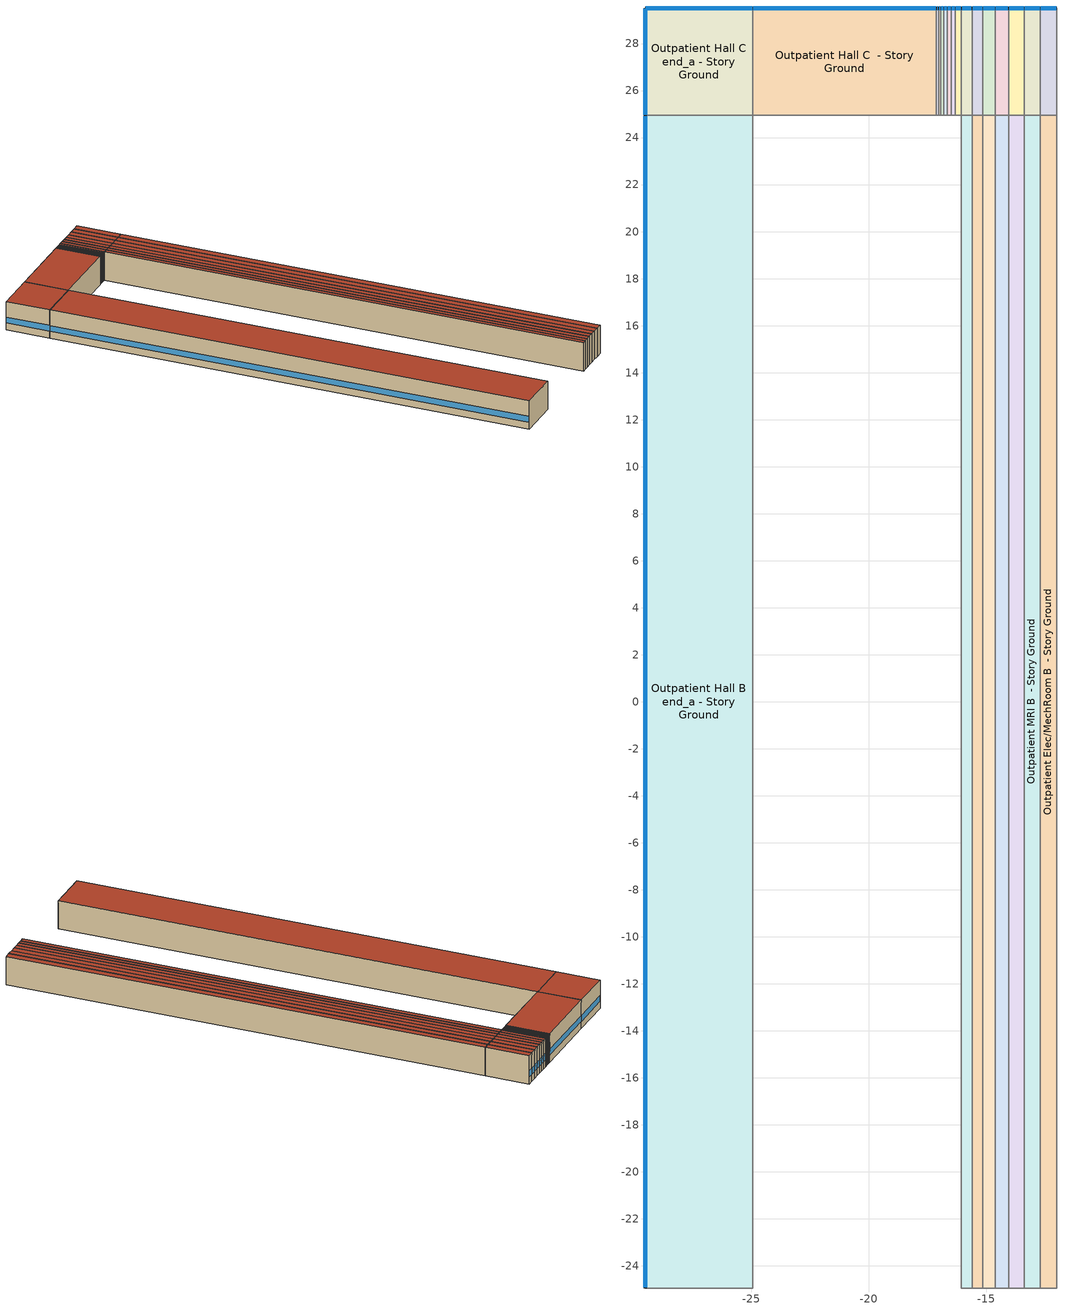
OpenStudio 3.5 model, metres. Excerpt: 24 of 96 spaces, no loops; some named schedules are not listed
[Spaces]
Outpatient Hall B end_a - Story Ground
 floor ground (ext-slab): -29.51,-24.94 -29.51,24.94 -24.94,24.94 -24.94,-24.94 z0
 wall outside (Typical Insulated Steel Framed Exterior Wall R-11.24): -29.51,24.94 -29.51,-24.94 z0:3.05
 wall to Outpatient Hall C end_a - Story Ground: -24.94,24.94 -29.51,24.94 z0:3.05
 wall to Outpatient Hall B  - Story Ground: -24.94,-24.94 -24.94,24.94 z0:3.05
 wall to Outpatient Hall A end_a - Story Ground: -29.51,-24.94 -24.94,-24.94 z0:3.05
 window (U 0.59 SHGC 0.36 Simple Glazing Window U-0.59 SHGC 0.36): -29.51,24.91 -29.51,-24.91 z0.76:1.37
 roof outside (Typical IEAD Roof R-17.24): -24.94,-24.94 -24.94,24.94 -29.51,24.94 -29.51,-24.94 z3.05
Outpatient Hall C end_a - Story Ground
 floor ground (ext-slab): -29.51,24.94 -29.51,29.51 -24.94,29.51 -24.94,24.94 z0
 wall outside (Typical Insulated Steel Framed Exterior Wall R-11.24): -24.94,29.51 -29.51,29.51 -29.51,24.94 z0:3.05
 wall to Outpatient Hall C  - Story Ground: -24.94,24.94 -24.94,29.51 z0:3.05
 window (U 0.59 SHGC 0.36 Simple Glazing Window U-0.59 SHGC 0.36): -29.51,29.49 -29.51,24.97 / -24.97,29.51 -29.49,29.51 z0.76:1.38
 roof outside (Typical IEAD Roof R-17.24): -24.94,24.94 -24.94,29.51 -29.51,29.51 -29.51,24.94 z3.05
Outpatient Hall C  - Story Ground
 floor ground (ext-slab): -24.94,24.94 -24.94,29.51 -17.12,29.51 -17.12,24.94 z0
 wall outside (Typical Insulated Steel Framed Exterior Wall R-11.24): -17.12,29.51 -24.94,29.51 z0:3.05
 wall to Outpatient BioHazard C  - Story Ground: -17.12,24.94 -17.12,29.51 z0:3.05
 wall to Outpatient Hall B  - Story Ground: -24.94,24.94 -17.12,24.94 z0:3.05
 window (U 0.59 SHGC 0.36 Simple Glazing Window U-0.59 SHGC 0.36): -17.15,29.51 -24.91,29.51 z0.76:1.38
 roof outside (Typical IEAD Roof R-17.24): -17.12,24.94 -17.12,29.51 -24.94,29.51 -24.94,24.94 z3.05
Outpatient BioHazard C  - Story Ground
 floor ground (ext-slab): -17.12,24.94 -17.12,29.51 -17.03,29.51 -17.03,24.94 z0
 wall outside (Typical Insulated Steel Framed Exterior Wall R-11.24): -17.03,29.51 -17.12,29.51 z0:3.05
 wall to Outpatient MedGas C  - Story Ground: -17.03,24.94 -17.03,29.51 z0:3.05
 wall to Outpatient BioHazard B  - Story Ground: -17.12,24.94 -17.03,24.94 z0:3.05
 window (U 0.59 SHGC 0.36 Simple Glazing Window U-0.59 SHGC 0.36): -17.06,29.51 -17.1,29.51 z0.76:2.16
 roof outside (Typical IEAD Roof R-17.24): -17.03,24.94 -17.03,29.51 -17.12,29.51 -17.12,24.94 z3.05
Outpatient MedGas C  - Story Ground
 floor ground (ext-slab): -17.03,24.94 -17.03,29.51 -16.94,29.51 -16.94,24.94 z0
 wall outside (Typical Insulated Steel Framed Exterior Wall R-11.24): -16.94,29.51 -17.03,29.51 z0:3.05
 wall to Outpatient DressingRoom C  - Story Ground: -16.94,24.94 -16.94,29.51 z0:3.05
 wall to Outpatient MedGas B  - Story Ground: -17.03,24.94 -16.94,24.94 z0:3.05
 window (U 0.59 SHGC 0.36 Simple Glazing Window U-0.59 SHGC 0.36): -16.97,29.51 -17.01,29.51 z0.76:2.16
 roof outside (Typical IEAD Roof R-17.24): -16.94,24.94 -16.94,29.51 -17.03,29.51 -17.03,24.94 z3.05
Outpatient DressingRoom C  - Story Ground
 floor ground (ext-slab): -16.94,24.94 -16.94,29.51 -16.81,29.51 -16.81,24.94 z0
 wall outside (Typical Insulated Steel Framed Exterior Wall R-11.24): -16.81,29.51 -16.94,29.51 z0:3.05
 wall to Outpatient ElevatorPumpRoom C  - Story Ground: -16.81,24.94 -16.81,29.51 z0:3.05
 wall to Outpatient DressingRoom B  - Story Ground: -16.94,24.94 -16.81,24.94 z0:3.05
 window (U 0.59 SHGC 0.36 Simple Glazing Window U-0.59 SHGC 0.36): -16.83,29.51 -16.92,29.51 z0.76:1.74
 roof outside (Typical IEAD Roof R-17.24): -16.81,24.94 -16.81,29.51 -16.94,29.51 -16.94,24.94 z3.05
Outpatient ElevatorPumpRoom C  - Story Ground
 floor ground (ext-slab): -16.81,24.94 -16.81,29.51 -16.66,29.51 -16.66,24.94 z0
 wall outside (Typical Insulated Steel Framed Exterior Wall R-11.24): -16.66,29.51 -16.81,29.51 z0:3.05
 wall to Outpatient Anesthesia C  - Story Ground: -16.66,24.94 -16.66,29.51 z0:3.05
 wall to Outpatient ElevatorPumpRoom B  - Story Ground: -16.81,24.94 -16.66,24.94 z0:3.05
 window (U 0.59 SHGC 0.36 Simple Glazing Window U-0.59 SHGC 0.36): -16.69,29.51 -16.78,29.51 z0.76:1.71
 roof outside (Typical IEAD Roof R-17.24): -16.66,24.94 -16.66,29.51 -16.81,29.51 -16.81,24.94 z3.05
Outpatient Anesthesia C  - Story Ground
 floor ground (ext-slab): -16.66,24.94 -16.66,29.51 -16.5,29.51 -16.5,24.94 z0
 wall outside (Typical Insulated Steel Framed Exterior Wall R-11.24): -16.5,29.51 -16.66,29.51 z0:3.05
 wall to Outpatient IT_Room C  - Story Ground: -16.5,24.94 -16.5,29.51 z0:3.05
 wall to Outpatient Anesthesia B  - Story Ground: -16.66,24.94 -16.5,24.94 z0:3.05
 window (U 0.59 SHGC 0.36 Simple Glazing Window U-0.59 SHGC 0.36): -16.52,29.51 -16.64,29.51 z0.76:1.64
 roof outside (Typical IEAD Roof R-17.24): -16.5,24.94 -16.5,29.51 -16.66,29.51 -16.66,24.94 z3.05
Outpatient IT_Room C  - Story Ground
 floor ground (ext-slab): -16.5,24.94 -16.5,29.51 -16.32,29.51 -16.32,24.94 z0
 wall outside (Typical Insulated Steel Framed Exterior Wall R-11.24): -16.32,29.51 -16.5,29.51 z0:3.05
 wall to Outpatient MRI_Control C  - Story Ground: -16.32,24.94 -16.32,29.51 z0:3.05
 wall to Outpatient IT_Room B  - Story Ground: -16.5,24.94 -16.32,24.94 z0:3.05
 window (U 0.59 SHGC 0.36 Simple Glazing Window U-0.59 SHGC 0.36): -16.35,29.51 -16.47,29.51 z0.76:1.62
 roof outside (Typical IEAD Roof R-17.24): -16.32,24.94 -16.32,29.51 -16.5,29.51 -16.5,24.94 z3.05
Outpatient MRI_Control C  - Story Ground
 floor ground (ext-slab): -16.32,24.94 -16.32,29.51 -16.06,29.51 -16.06,24.94 z0
 wall outside (Typical Insulated Steel Framed Exterior Wall R-11.24): -16.06,29.51 -16.32,29.51 z0:3.05
 wall to Outpatient ProcedureRoom C  - Story Ground: -16.06,24.94 -16.06,29.51 z0:3.05
 wall to Outpatient MRI_Control B  - Story Ground: -16.32,24.94 -16.06,24.94 z0:3.05
 window (U 0.59 SHGC 0.36 Simple Glazing Window U-0.59 SHGC 0.36): -16.08,29.51 -16.3,29.51 z0.76:1.52
 roof outside (Typical IEAD Roof R-17.24): -16.06,24.94 -16.06,29.51 -16.32,29.51 -16.32,24.94 z3.05
Outpatient ProcedureRoom B  - Story Ground
 floor ground (ext-slab): -16.06,-24.94 -16.06,24.94 -15.61,24.94 -15.61,-24.94 z0
 wall to Outpatient MRI_Control B  - Story Ground: -16.06,24.94 -16.06,-24.94 z0:3.05
 wall to Outpatient ProcedureRoom C  - Story Ground: -15.61,24.94 -16.06,24.94 z0:3.05
 wall to Outpatient CleanWork B  - Story Ground: -15.61,-24.94 -15.61,24.94 z0:3.05
 wall to Outpatient ProcedureRoom A  - Story Ground: -16.06,-24.94 -15.61,-24.94 z0:3.05
 roof outside (Typical IEAD Roof R-17.24): -15.61,-24.94 -15.61,24.94 -16.06,24.94 -16.06,-24.94 z3.05
Outpatient ProcedureRoom C  - Story Ground
 floor ground (ext-slab): -16.06,24.94 -16.06,29.51 -15.61,29.51 -15.61,24.94 z0
 wall outside (Typical Insulated Steel Framed Exterior Wall R-11.24): -15.61,29.51 -16.06,29.51 z0:3.05
 wall to Outpatient CleanWork C  - Story Ground: -15.61,24.94 -15.61,29.51 z0:3.05
 window (U 0.59 SHGC 0.36 Simple Glazing Window U-0.59 SHGC 0.36): -15.63,29.51 -16.03,29.51 z0.76:1.45
 roof outside (Typical IEAD Roof R-17.24): -15.61,24.94 -15.61,29.51 -16.06,29.51 -16.06,24.94 z3.05
Outpatient CleanWork B  - Story Ground
 floor ground (ext-slab): -15.61,-24.94 -15.61,24.94 -15.15,24.94 -15.15,-24.94 z0
 wall to Outpatient CleanWork C  - Story Ground: -15.15,24.94 -15.61,24.94 z0:3.05
 wall to Outpatient Conference B  - Story Ground: -15.15,-24.94 -15.15,24.94 z0:3.05
 wall to Outpatient CleanWork A  - Story Ground: -15.61,-24.94 -15.15,-24.94 z0:3.05
 roof outside (Typical IEAD Roof R-17.24): -15.15,-24.94 -15.15,24.94 -15.61,24.94 -15.61,-24.94 z3.05
Outpatient CleanWork C  - Story Ground
 floor ground (ext-slab): -15.61,24.94 -15.61,29.51 -15.15,29.51 -15.15,24.94 z0
 wall outside (Typical Insulated Steel Framed Exterior Wall R-11.24): -15.15,29.51 -15.61,29.51 z0:3.05
 wall to Outpatient Conference C  - Story Ground: -15.15,24.94 -15.15,29.51 z0:3.05
 window (U 0.59 SHGC 0.36 Simple Glazing Window U-0.59 SHGC 0.36): -15.18,29.51 -15.58,29.51 z0.76:1.45
 roof outside (Typical IEAD Roof R-17.24): -15.15,24.94 -15.15,29.51 -15.61,29.51 -15.61,24.94 z3.05
Outpatient Conference B  - Story Ground
 floor ground (ext-slab): -15.15,-24.94 -15.15,24.94 -14.62,24.94 -14.62,-24.94 z0
 wall to Outpatient Conference C  - Story Ground: -14.62,24.94 -15.15,24.94 z0:3.05
 wall to Outpatient Soil Work B  - Story Ground: -14.62,-24.94 -14.62,24.94 z0:3.05
 wall to Outpatient Conference A  - Story Ground: -15.15,-24.94 -14.62,-24.94 z0:3.05
 roof outside (Typical IEAD Roof R-17.24): -14.62,-24.94 -14.62,24.94 -15.15,24.94 -15.15,-24.94 z3.05
Outpatient Conference C  - Story Ground
 floor ground (ext-slab): -15.15,24.94 -15.15,29.51 -14.62,29.51 -14.62,24.94 z0
 wall outside (Typical Insulated Steel Framed Exterior Wall R-11.24): -14.62,29.51 -15.15,29.51 z0:3.05
 wall to Outpatient Soil Work C  - Story Ground: -14.62,24.94 -14.62,29.51 z0:3.05
 window (U 0.59 SHGC 0.36 Simple Glazing Window U-0.59 SHGC 0.36): -14.65,29.51 -15.13,29.51 z0.76:1.44
 roof outside (Typical IEAD Roof R-17.24): -14.62,24.94 -14.62,29.51 -15.15,29.51 -15.15,24.94 z3.05
Outpatient Soil Work B  - Story Ground
 floor ground (ext-slab): -14.62,-24.94 -14.62,24.94 -14.06,24.94 -14.06,-24.94 z0
 wall to Outpatient Soil Work C  - Story Ground: -14.06,24.94 -14.62,24.94 z0:3.05
 wall to Outpatient Cafe B  - Story Ground: -14.06,-24.94 -14.06,24.94 z0:3.05
 wall to Outpatient Soil Work A  - Story Ground: -14.62,-24.94 -14.06,-24.94 z0:3.05
 roof outside (Typical IEAD Roof R-17.24): -14.06,-24.94 -14.06,24.94 -14.62,24.94 -14.62,-24.94 z3.05
Outpatient Soil Work C  - Story Ground
 floor ground (ext-slab): -14.62,24.94 -14.62,29.51 -14.06,29.51 -14.06,24.94 z0
 wall outside (Typical Insulated Steel Framed Exterior Wall R-11.24): -14.06,29.51 -14.62,29.51 z0:3.05
 wall to Outpatient Cafe C  - Story Ground: -14.06,24.94 -14.06,29.51 z0:3.05
 window (U 0.59 SHGC 0.36 Simple Glazing Window U-0.59 SHGC 0.36): -14.08,29.51 -14.6,29.51 z0.76:1.43
 roof outside (Typical IEAD Roof R-17.24): -14.06,24.94 -14.06,29.51 -14.62,29.51 -14.62,24.94 z3.05
Outpatient Cafe B  - Story Ground
 floor ground (ext-slab): -14.06,-24.94 -14.06,24.94 -13.39,24.94 -13.39,-24.94 z0
 wall to Outpatient Cafe C  - Story Ground: -13.39,24.94 -14.06,24.94 z0:3.05
 wall to Outpatient MRI B  - Story Ground: -13.39,-24.94 -13.39,24.94 z0:3.05
 wall to Outpatient Cafe A  - Story Ground: -14.06,-24.94 -13.39,-24.94 z0:3.05
 roof outside (Typical IEAD Roof R-17.24): -13.39,-24.94 -13.39,24.94 -14.06,24.94 -14.06,-24.94 z3.05
Outpatient Cafe C  - Story Ground
 floor ground (ext-slab): -14.06,24.94 -14.06,29.51 -13.39,29.51 -13.39,24.94 z0
 wall outside (Typical Insulated Steel Framed Exterior Wall R-11.24): -13.39,29.51 -14.06,29.51 z0:3.05
 wall to Outpatient MRI C  - Story Ground: -13.39,24.94 -13.39,29.51 z0:3.05
 window (U 0.59 SHGC 0.36 Simple Glazing Window U-0.59 SHGC 0.36): -13.42,29.51 -14.03,29.51 z0.76:1.42
 roof outside (Typical IEAD Roof R-17.24): -13.39,24.94 -13.39,29.51 -14.06,29.51 -14.06,24.94 z3.05
Outpatient MRI B  - Story Ground
 floor ground (ext-slab): -13.39,-24.94 -13.39,24.94 -12.7,24.94 -12.7,-24.94 z0
 wall to Outpatient MRI C  - Story Ground: -12.7,24.94 -13.39,24.94 z0:3.05
 wall to Outpatient Elec/MechRoom B  - Story Ground: -12.7,-24.94 -12.7,24.94 z0:3.05
 wall to Outpatient MRI A  - Story Ground: -13.39,-24.94 -12.7,-24.94 z0:3.05
 roof outside (Typical IEAD Roof R-17.24): -12.7,-24.94 -12.7,24.94 -13.39,24.94 -13.39,-24.94 z3.05
Outpatient MRI C  - Story Ground
 floor ground (ext-slab): -13.39,24.94 -13.39,29.51 -12.7,29.51 -12.7,24.94 z0
 wall outside (Typical Insulated Steel Framed Exterior Wall R-11.24): -12.7,29.51 -13.39,29.51 z0:3.05
 wall to Outpatient Elec/MechRoom C  - Story Ground: -12.7,24.94 -12.7,29.51 z0:3.05
 window (U 0.59 SHGC 0.36 Simple Glazing Window U-0.59 SHGC 0.36): -12.73,29.51 -13.37,29.51 z0.76:1.42
 roof outside (Typical IEAD Roof R-17.24): -12.7,24.94 -12.7,29.51 -13.39,29.51 -13.39,24.94 z3.05
Outpatient Elec/MechRoom B  - Story Ground
 floor ground (ext-slab): -12.7,-24.94 -12.7,24.94 -12,24.94 -12,-24.94 z0
 wall to Outpatient Elec/MechRoom C  - Story Ground: -12,24.94 -12.7,24.94 z0:3.05
 wall to Outpatient PreOp B  - Story Ground: -12,-24.94 -12,24.94 z0:3.05
 wall to Outpatient Elec/MechRoom A  - Story Ground: -12.7,-24.94 -12,-24.94 z0:3.05
 roof outside (Typical IEAD Roof R-17.24): -12,-24.94 -12,24.94 -12.7,24.94 -12.7,-24.94 z3.05
Outpatient Elec/MechRoom C  - Story Ground
 floor ground (ext-slab): -12.7,24.94 -12.7,29.51 -12,29.51 -12,24.94 z0
 wall outside (Typical Insulated Steel Framed Exterior Wall R-11.24): -12,29.51 -12.7,29.51 z0:3.05
 wall to Outpatient PreOp C  - Story Ground: -12,24.94 -12,29.51 z0:3.05
 window (U 0.59 SHGC 0.36 Simple Glazing Window U-0.59 SHGC 0.36): -12.03,29.51 -12.68,29.51 z0.76:1.42
 roof outside (Typical IEAD Roof R-17.24): -12,24.94 -12,29.51 -12.7,29.51 -12.7,24.94 z3.05
[Site]
Knoxville Municipal: Latitude {deg}=35.82; Longitude {deg}=-83.99; Time Zone {hr}=-5; Elevation {m}=299; Terrain=City
[Site:WaterMainsTemperature]
Calculation Method=Correlation; Annual Average Outdoor Air Temperature {C}=16.1917; Maximum Difference In Monthly Average Outdoor Air Temperatures {deltaC}=20.5
[SizingPeriod:DesignDay] Daily Dry-Bulb Temperature Range {deltaC}=10.3; Barometric Pressure {Pa}=97784; Wind Speed {m/s}=3.2; Wind Direction {deg}=260; Sky Clearness=0; Rain Indicator=No; Snow Indicator=No; Day of Month=21; Month=7; Day Type=SummerDesignDay; Daylight Saving Time Indicator=No; Dry-Bulb Temperature Range Modifier Type=DefaultMultipliers; Solar Model Indicator=ASHRAETau; ASHRAE Clear Sky Optical Depth for Beam Irradiance=0.455; ASHRAE Clear Sky Optical Depth for Diffuse Irradiance=2.134
Name | Maximum Dry-Bulb Temperature {C} | Humidity Condition Type | Wetbulb or DewPoint at Maximum Dry-Bulb {C}
Knoxville Municipal Ann Clg .4% Condns DB=>MWB 1 | 33.9 | Wetbulb | 23.3
Knoxville Municipal Ann Clg .4% Condns WB=>MDB 1 | 31 | Wetbulb | 25.1
Knoxville Municipal Ann Clg 1% Condns DB=>MWB 1 | 32.6 | Wetbulb | 23.1
Knoxville Municipal Ann Clg 2% Condns DP=>MDB 1 | 26.4 | Dewpoint | 22.4
[ClimateZones]
Climate Zone Institution Name 1=ASHRAE; Climate Zone Document Name 1=ANSI/ASHRAE Standard 169; Climate Zone Document Year 1=2006; Climate Zone Value 1=ASHRAE 169-2013-4A; Climate Zone Institution Name 2=CEC; Climate Zone Document Name 2=California Climate Zone Descriptions; Climate Zone Document Year 2=1995
[Building]
ComStock 90.1-2004|Outpatient: North Axis {deg}=270; Default Construction Set=Res ComStock 90.1-2004 - Outpatient - ASHRAE 169-2013-4A; Default Schedule Set=Building Default Schedule Set; Standards Building Type=Outpatient
[Site:GroundTemperature:BuildingSurface]
20.15, 20.07, 20.18, 20.33, 20.5, 21.55, 21.82, 21.91, 21.85, 20.84, 20.51, 20.3
[DefaultConstructionSet]
Res ComStock 90.1-2004 - Outpatient - ASHRAE 169-2013-4A: Default Exterior Surface Constructions=Default Surface Constructions 1; Default Interior Surface Constructions=Default Surface Constructions 2; Default Ground Contact Surface Constructions=Default Surface Constructions 3; Default Exterior SubSurface Constructions=Default Sub Surface Constructions 1; Default Interior SubSurface Constructions=Default Sub Surface Constructions 2; Interior Partition Construction=Typical Interior Partition
[DefaultSurfaceConstructions]
Name | Floor Construction | Wall Construction | Roof Ceiling Construction
Default Surface Constructions 1 | Typical Insulated Exterior Mass Floor R-9.35 | Typical Insulated Steel Framed Exterior Wall R-8.06 | Typical IEAD Roof R-15.87
Default Surface Constructions 2 | Typical Interior Floor | Typical Interior Wall | Typical Interior Ceiling
Default Surface Constructions 3 | Typical Insulated Carpeted 6in Slab Floor | Typical Insulated Basement Mass Wall
[Construction]
Typical Insulated Exterior Mass Floor R-9.35: Typical Insulation R-6.78, 4 in. Normalweight Concrete Floor, Typical Carpet Pad
Typical Insulated Steel Framed Exterior Wall R-8.06: 25mm Stucco, 5/8 in. Gypsum Board, Typical Insulation R-5.89, 5/8 in. Gypsum Board
Typical IEAD Roof R-15.87: Roof Membrane, Typical Insulation R-14.76, Metal Roof Surface
Typical Interior Floor: 100mm Normalweight concrete floor, CP02 CARPET PAD
Typical Interior Wall: G01 13mm gypsum board, G01 13mm gypsum board
Typical Interior Ceiling: CP02 CARPET PAD, 100mm Normalweight concrete floor
Typical Insulated Carpeted 6in Slab Floor: 6 in. Normalweight Concrete Floor, Typical Carpet Pad
Typical Insulated Basement Mass Wall: 8 in. Concrete Block Basement Wall
U 0.57 SHGC 0.39 Dbl Ref-D Clr 6mm/6mm Air: REF D CLEAR 6MM, AIR 6MM, CLEAR 6MM
Typical Insulated Metal Door R-1.43: F08 Metal surface, Typical Insulation R-0.58
Typical Overhead Door R-0.86: Typical Insulation R-0.01
U 1.17 SHGC 0.49 Simple Glazing Skylight U-1.17 SHGC 0.39: U 1.17 SHGC 0.49 Simple Glazing U-1.17 SHGC 0.39
Typical Interior Window: Clear 3mm
Typical Interior Door; Typical Interior Partition: G05 25mm wood
InteriorFurnishings: Std Wood 6inch
ext-slab: 6 in. Normalweight Concrete Floor
Typical IEAD Roof R-17.24: Roof Membrane, Typical Insulation R-16.12, Metal Roof Surface
Typical Insulated Steel Framed Exterior Wall R-11.24: 25mm Stucco, 5/8 in. Gypsum Board, Typical Insulation R-9.06, 5/8 in. Gypsum Board
U 0.59 SHGC 0.36 Simple Glazing Window U-0.59 SHGC 0.36: U 0.59 SHGC 0.36 Simple Glazing U-1.18 SHGC 0.36
[Material:NoMass] Roughness=Smooth; Thermal Absorptance=0.9; Solar Absorptance=0.7
Name | Thermal Resistance {m2-K/W} | Visible Absorptance
Typical Insulation R-6.78 | 1.19347 | 0.7
Typical Carpet Pad; CP02 CARPET PAD | 0.21648 | 0.8
Typical Insulation R-5.89 | 1.03652 | 0.7
Typical Insulation R-14.76 | 2.59864 | 0.7
Typical Insulation R-0.58 | 0.101875 | 0.7
Typical Insulation R-0.01 | 0.001 | 0.7
Typical Insulation R-16.12 | 2.83962 | 0.7
Typical Insulation R-9.06 | 1.59504 | 0.7
[Material]
Name | Roughness | Thickness {m} | Conductivity {W/m-K} | Density {kg/m3} | Specific Heat {J/kg-K} | Thermal Absorptance | Solar Absorptance | Visible Absorptance
4 in. Normalweight Concrete Floor | MediumRough | 0.1016 | 2.31 | 2322 | 832 | 0.9 | 0.7 | 0.7
25mm Stucco | Smooth | 0.0254 | 0.72 | 1856 | 840 | 0.9 | 0.7 | 0.7
5/8 in. Gypsum Board | MediumSmooth | 0.0159 | 0.16 | 800 | 1090 | 0.9 | 0.7 | 0.7
Roof Membrane | VeryRough | 0.0095 | 0.16 | 1121.29 | 1460 | 0.9 | 0.7 | 0.7
Metal Roof Surface; F08 Metal surface | Smooth | 0.0008 | 45.28 | 7824 | 500 | 0.9 | 0.7 | 0.7
100mm Normalweight concrete floor | MediumRough | 0.1016 | 2.31045 | 2322 | 832.557 |  | 0 | 0
G01 13mm gypsum board | Smooth | 0.0127 | 0.160031 | 800.001 | 1090.73 | 0.9 | 0.7 | 0.5
6 in. Normalweight Concrete Floor | MediumRough | 0.1524 | 2.31 | 2322 | 832 | 0.9 | 0.7 | 0.7
8 in. Concrete Block Basement Wall | MediumRough | 0.2032 | 1.326 | 1842 | 912 | 0.9 | 0.7 | 0.7
G05 25mm wood | MediumSmooth | 0.0254 | 0.15 | 608 | 1630 | 0.9 | 0.5 | 0.5
Std Wood 6inch | MediumSmooth | 0.15 | 0.12 | 540 | 1210 | 0.9 | 0.7 | 0.7
[DefaultSubSurfaceConstructions]
Name | Fixed Window Construction | Operable Window Construction | Door Construction | Glass Door Construction | Overhead Door Construction | Skylight Construction | Tubular Daylight Dome Construction | Tubular Daylight Diffuser Construction
Default Sub Surface Constructions 1 | U 0.57 SHGC 0.39 Dbl Ref-D Clr 6mm/6mm Air | U 0.57 SHGC 0.39 Dbl Ref-D Clr 6mm/6mm Air | Typical Insulated Metal Door R-1.43 | U 0.57 SHGC 0.39 Dbl Ref-D Clr 6mm/6mm Air | Typical Overhead Door R-0.86 | U 1.17 SHGC 0.49 Simple Glazing Skylight U-1.17 SHGC 0.39 | Typical Interior Window | Typical Interior Window
Default Sub Surface Constructions 2 | Typical Interior Window | Typical Interior Window | Typical Interior Door
[WindowMaterial:Glazing] Optical Data Type=SpectralAverage; Infrared Transmittance at Normal Incidence=0; Front Side Infrared Hemispherical Emissivity=0.84; Conductivity {W/m-K}=0.9; Dirt Correction Factor for Solar and Visible Transmittance=1; Solar Diffusing=No
Name | Thickness {m} | Solar Transmittance at Normal Incidence | Front Side Solar Reflectance at Normal Incidence | Back Side Solar Reflectance at Normal Incidence | Visible Transmittance at Normal Incidence | Front Side Visible Reflectance at Normal Incidence | Back Side Visible Reflectance at Normal Incidence | Back Side Infrared Hemispherical Emissivity
REF D CLEAR 6MM | 0.006 | 0.429 | 0.308 | 0.379 | 0.334 | 0.453 | 0.505 | 0.82
CLEAR 6MM | 0.006 | 0.775 | 0.071 | 0.071 | 0.881 | 0.08 | 0.08 | 0.84
Clear 3mm | 0.003 | 0.837 | 0.075 | 0.075 | 0.898 | 0.081 | 0.081 | 0.84
[WindowMaterial:Gas]
AIR 6MM: Gas Type=Air; Thickness {m}=0.0063
[WindowMaterial:SimpleGlazingSystem]
Name | U-Factor {W/m2-K} | Solar Heat Gain Coefficient | Visible Transmittance
U 1.17 SHGC 0.49 Simple Glazing U-1.17 SHGC 0.39 | 6.64357 | 0.39 | 0.38
U 0.59 SHGC 0.36 Simple Glazing U-1.18 SHGC 0.36 | 6.72051 | 0.36 | 0.27
[SpaceType] Standards Building Type=Outpatient
Name | Default Schedule Set | Design Specification Outdoor Air Object | Standards Space Type
Outpatient Anesthesia - ComStock 90.1-2004 | Outpatient Anesthesia Schedule Set | Outpatient Anesthesia Ventilation | Anesthesia
Outpatient BioHazard - ComStock 90.1-2004 | Outpatient BioHazard Schedule Set | Outpatient BioHazard Ventilation | BioHazard
Outpatient Cafe - ComStock 90.1-2004 | Outpatient Cafe Schedule Set | Outpatient Cafe Ventilation | Cafe
Outpatient CleanWork - ComStock 90.1-2004 | Outpatient CleanWork Schedule Set | Outpatient CleanWork Ventilation | CleanWork
Outpatient Conference - ComStock 90.1-2004 | Outpatient Conference Schedule Set | Outpatient Conference Ventilation | Conference
Outpatient DressingRoom - ComStock 90.1-2004 | Outpatient DressingRoom Schedule Set | Outpatient DressingRoom Ventilation | DressingRoom
Outpatient Elec/MechRoom - ComStock 90.1-2004 | Outpatient Elec/MechRoom Schedule Set | Outpatient Elec/MechRoom Ventilation | Elec/MechRoom
Outpatient ElevatorPumpRoom - ComStock 90.1-2004 | Outpatient ElevatorPumpRoom Schedule Set | Outpatient ElevatorPumpRoom Ventilation | ElevatorPumpRoom
Outpatient Hall - ComStock 90.1-2004 | Outpatient Hall Schedule Set | Outpatient Hall Ventilation | Hall
Outpatient IT_Room - ComStock 90.1-2004 | Outpatient IT_Room Schedule Set | Outpatient IT_Room Ventilation | IT_Room
Outpatient MedGas - ComStock 90.1-2004 | Outpatient MedGas Schedule Set | Outpatient MedGas Ventilation | MedGas
Outpatient MRI - ComStock 90.1-2004 | Outpatient MRI Schedule Set | Outpatient MRI Ventilation | MRI
Outpatient MRI_Control - ComStock 90.1-2004 | Outpatient MRI_Control Schedule Set | Outpatient MRI_Control Ventilation | MRI_Control
Outpatient ProcedureRoom - ComStock 90.1-2004 | Outpatient ProcedureRoom Schedule Set | Outpatient ProcedureRoom Ventilation | ProcedureRoom
Outpatient Soil Work - ComStock 90.1-2004 | Outpatient Soil Work Schedule Set | Outpatient Soil Work Ventilation | Soil Work
[BuildingStory]
Story Ground: Nominal Z Coordinate {m}=0; Nominal Floor to Floor Height {m}=3.048
[Space] Building Story=Story Ground
Name | Space Type | Thermal Zone
Outpatient Hall B end_a - Story Ground | Outpatient Hall - ComStock 90.1-2004 | Zone Outpatient Hall B end_a - Story Ground
Outpatient Hall C end_a - Story Ground | Outpatient Hall - ComStock 90.1-2004 | Zone Outpatient Hall C end_a - Story Ground
Outpatient Hall C  - Story Ground | Outpatient Hall - ComStock 90.1-2004 | Zone Outpatient Hall C  - Story Ground
Outpatient BioHazard C  - Story Ground | Outpatient BioHazard - ComStock 90.1-2004 | Zone Outpatient BioHazard C  - Story Ground
Outpatient MedGas C  - Story Ground | Outpatient MedGas - ComStock 90.1-2004 | Zone Outpatient MedGas C  - Story Ground
Outpatient DressingRoom C  - Story Ground | Outpatient DressingRoom - ComStock 90.1-2004 | Zone Outpatient DressingRoom C  - Story Ground
Outpatient ElevatorPumpRoom C  - Story Ground | Outpatient ElevatorPumpRoom - ComStock 90.1-2004 | Zone Outpatient ElevatorPumpRoom C  - Story Ground
Outpatient Anesthesia C  - Story Ground | Outpatient Anesthesia - ComStock 90.1-2004 | Zone Outpatient Anesthesia C  - Story Ground
Outpatient IT_Room C  - Story Ground | Outpatient IT_Room - ComStock 90.1-2004 | Zone Outpatient IT_Room C  - Story Ground
Outpatient MRI_Control C  - Story Ground | Outpatient MRI_Control - ComStock 90.1-2004 | Zone Outpatient MRI_Control C  - Story Ground
Outpatient ProcedureRoom B  - Story Ground | Outpatient ProcedureRoom - ComStock 90.1-2004 | Zone Outpatient ProcedureRoom B  - Story Ground
Outpatient ProcedureRoom C  - Story Ground | Outpatient ProcedureRoom - ComStock 90.1-2004 | Zone Outpatient ProcedureRoom C  - Story Ground
Outpatient CleanWork B  - Story Ground | Outpatient CleanWork - ComStock 90.1-2004 | Zone Outpatient CleanWork B  - Story Ground
Outpatient CleanWork C  - Story Ground | Outpatient CleanWork - ComStock 90.1-2004 | Zone Outpatient CleanWork C  - Story Ground
Outpatient Conference B  - Story Ground | Outpatient Conference - ComStock 90.1-2004 | Zone Outpatient Conference B  - Story Ground
Outpatient Conference C  - Story Ground | Outpatient Conference - ComStock 90.1-2004 | Zone Outpatient Conference C  - Story Ground
Outpatient Soil Work B  - Story Ground | Outpatient Soil Work - ComStock 90.1-2004 | Zone Outpatient Soil Work B  - Story Ground
Outpatient Soil Work C  - Story Ground | Outpatient Soil Work - ComStock 90.1-2004 | Zone Outpatient Soil Work C  - Story Ground
Outpatient Cafe B  - Story Ground | Outpatient Cafe - ComStock 90.1-2004 | Zone Outpatient Cafe B  - Story Ground
Outpatient Cafe C  - Story Ground | Outpatient Cafe - ComStock 90.1-2004 | Zone Outpatient Cafe C  - Story Ground
Outpatient MRI B  - Story Ground | Outpatient MRI - ComStock 90.1-2004 | Zone Outpatient MRI B  - Story Ground
Outpatient MRI C  - Story Ground | Outpatient MRI - ComStock 90.1-2004 | Zone Outpatient MRI C  - Story Ground
Outpatient Elec/MechRoom B  - Story Ground | Outpatient Elec/MechRoom - ComStock 90.1-2004 | Zone Outpatient Elec/MechRoom B  - Story Ground
Outpatient Elec/MechRoom C  - Story Ground | Outpatient Elec/MechRoom - ComStock 90.1-2004 | Zone Outpatient Elec/MechRoom C  - Story Ground
[ThermalZone] Multiplier=1; Use Ideal Air Loads=No
Name | Thermostat
Zone Outpatient Hall B end_a - Story Ground | Outpatient Hall - ComStock 90.1-2004 Thermostat 1
Zone Outpatient Hall C end_a - Story Ground | Outpatient Hall - ComStock 90.1-2004 Thermostat
Zone Outpatient Hall C  - Story Ground | Outpatient Hall - ComStock 90.1-2004 Thermostat 2
Zone Outpatient BioHazard C  - Story Ground | Outpatient BioHazard - ComStock 90.1-2004 Thermostat 1
Zone Outpatient MedGas C  - Story Ground | Outpatient MedGas - ComStock 90.1-2004 Thermostat 1
Zone Outpatient DressingRoom C  - Story Ground | Outpatient DressingRoom - ComStock 90.1-2004 Thermostat
Zone Outpatient ElevatorPumpRoom C  - Story Ground | Outpatient ElevatorPumpRoom - ComStock 90.1-2004 Thermostat
Zone Outpatient Anesthesia C  - Story Ground | Outpatient Anesthesia - ComStock 90.1-2004 Thermostat 2
Zone Outpatient IT_Room C  - Story Ground | Outpatient IT_Room - ComStock 90.1-2004 Thermostat 2
Zone Outpatient MRI_Control C  - Story Ground | Outpatient MRI_Control - ComStock 90.1-2004 Thermostat 1
Zone Outpatient ProcedureRoom B  - Story Ground | Outpatient ProcedureRoom - ComStock 90.1-2004 Thermostat 2
Zone Outpatient ProcedureRoom C  - Story Ground | Outpatient ProcedureRoom - ComStock 90.1-2004 Thermostat
Zone Outpatient CleanWork B  - Story Ground | Outpatient CleanWork - ComStock 90.1-2004 Thermostat
Zone Outpatient CleanWork C  - Story Ground | Outpatient CleanWork - ComStock 90.1-2004 Thermostat 1
Zone Outpatient Conference B  - Story Ground | Outpatient Conference - ComStock 90.1-2004 Thermostat 1
Zone Outpatient Conference C  - Story Ground | Outpatient Conference - ComStock 90.1-2004 Thermostat 2
Zone Outpatient Soil Work B  - Story Ground | Outpatient Soil Work - ComStock 90.1-2004 Thermostat
Zone Outpatient Soil Work C  - Story Ground | Outpatient Soil Work - ComStock 90.1-2004 Thermostat 2
Zone Outpatient Cafe B  - Story Ground | Outpatient Cafe - ComStock 90.1-2004 Thermostat 1
Zone Outpatient Cafe C  - Story Ground | Outpatient Cafe - ComStock 90.1-2004 Thermostat 2
Zone Outpatient MRI B  - Story Ground | Outpatient MRI - ComStock 90.1-2004 Thermostat 2
Zone Outpatient MRI C  - Story Ground | Outpatient MRI - ComStock 90.1-2004 Thermostat
Zone Outpatient Elec/MechRoom B  - Story Ground | Outpatient Elec/MechRoom - ComStock 90.1-2004 Thermostat
Zone Outpatient Elec/MechRoom C  - Story Ground | Outpatient Elec/MechRoom - ComStock 90.1-2004 Thermostat 1
[People:Definition] Number of People Calculation Method=People/Area; Fraction Radiant=0.3
Name | People per Space Floor Area {person/m2}
Outpatient Soil Work People Definition; Outpatient ProcedureRoom People Definition; Outpatient CleanWork People Definition; Outpatient MRI_Control People Definition; Outpatient MRI People Definition; Outpatient Anesthesia People Definition | 0.215493
Outpatient Cafe People Definition | 1.07521
Outpatient Conference People Definition | 0.537657
Outpatient IT_Room People Definition | 0.0538196
[People] Work Efficiency Schedule=Work Efficiency Schedule; Clothing Insulation Schedule=Clothing Schedule; Air Velocity Schedule=Air Velocity Schedule; Multiplier=1
Name | People Definition | Space or SpaceType
Outpatient Soil Work People | Outpatient Soil Work People Definition | Outpatient Soil Work - ComStock 90.1-2004
Outpatient ProcedureRoom People | Outpatient ProcedureRoom People Definition | Outpatient ProcedureRoom - ComStock 90.1-2004
Outpatient Cafe People | Outpatient Cafe People Definition | Outpatient Cafe - ComStock 90.1-2004
Outpatient CleanWork People | Outpatient CleanWork People Definition | Outpatient CleanWork - ComStock 90.1-2004
Outpatient Conference People | Outpatient Conference People Definition | Outpatient Conference - ComStock 90.1-2004
Outpatient IT_Room People | Outpatient IT_Room People Definition | Outpatient IT_Room - ComStock 90.1-2004
Outpatient MRI_Control People | Outpatient MRI_Control People Definition | Outpatient MRI_Control - ComStock 90.1-2004
Outpatient MRI People | Outpatient MRI People Definition | Outpatient MRI - ComStock 90.1-2004
Outpatient Anesthesia People | Outpatient Anesthesia People Definition | Outpatient Anesthesia - ComStock 90.1-2004
[Lights:Definition] Design Level Calculation Method=Watts/Area; Fraction Radiant=0.7; Fraction Visible=0.2; Return Air Fraction=0
Name | Watts per Space Floor Area {W/m2}
Outpatient Soil Work Lights Definition; Outpatient Elec/MechRoom Lights Definition; Outpatient CleanWork Lights Definition; Outpatient Anesthesia Lights Definition; Outpatient ElevatorPumpRoom - ComStock 90.1-2004 Lights Definition | 16.1459
Outpatient ProcedureRoom Lights Definition | 29.0626
Outpatient BioHazard Lights Definition; Outpatient Cafe Lights Definition; Outpatient MedGas Lights Definition | 9.68752
Outpatient Conference Lights Definition | 13.9931
Outpatient IT_Room Lights Definition | 11.8403
Outpatient MRI_Control Lights Definition; Outpatient MRI Lights Definition | 4.30556
Outpatient Hall Lights Definition | 10.7639
[Lights] Fraction Replaceable=1
Name | Lights Definition | Space or SpaceType
Outpatient Soil Work Lights | Outpatient Soil Work Lights Definition | Outpatient Soil Work - ComStock 90.1-2004
Outpatient ProcedureRoom Lights | Outpatient ProcedureRoom Lights Definition | Outpatient ProcedureRoom - ComStock 90.1-2004
Outpatient Elec/MechRoom Lights | Outpatient Elec/MechRoom Lights Definition | Outpatient Elec/MechRoom - ComStock 90.1-2004
Outpatient BioHazard Lights | Outpatient BioHazard Lights Definition | Outpatient BioHazard - ComStock 90.1-2004
Outpatient Cafe Lights | Outpatient Cafe Lights Definition | Outpatient Cafe - ComStock 90.1-2004
Outpatient CleanWork Lights | Outpatient CleanWork Lights Definition | Outpatient CleanWork - ComStock 90.1-2004
Outpatient Conference Lights | Outpatient Conference Lights Definition | Outpatient Conference - ComStock 90.1-2004
Outpatient MedGas Lights | Outpatient MedGas Lights Definition | Outpatient MedGas - ComStock 90.1-2004
Outpatient IT_Room Lights | Outpatient IT_Room Lights Definition | Outpatient IT_Room - ComStock 90.1-2004
Outpatient MRI_Control Lights | Outpatient MRI_Control Lights Definition | Outpatient MRI_Control - ComStock 90.1-2004
Outpatient Hall Lights | Outpatient Hall Lights Definition | Outpatient Hall - ComStock 90.1-2004
Outpatient MRI Lights | Outpatient MRI Lights Definition | Outpatient MRI - ComStock 90.1-2004
Outpatient Anesthesia Lights | Outpatient Anesthesia Lights Definition | Outpatient Anesthesia - ComStock 90.1-2004
Outpatient ElevatorPumpRoom - ComStock 90.1-2004 Lights | Outpatient ElevatorPumpRoom - ComStock 90.1-2004 Lights Definition | Outpatient ElevatorPumpRoom - ComStock 90.1-2004
[ElectricEquipment:Definition] Design Level Calculation Method=Watts/Area; Fraction Latent=0; Fraction Radiant=0.5; Fraction Lost=0
Name | Watts per Space Floor Area {W/m2}
Outpatient Soil Work Elec Equip Definition; Outpatient CleanWork Elec Equip Definition; Outpatient Anesthesia Elec Equip Definition | 21.5278
Outpatient ProcedureRoom Elec Equip Definition | 32.2917
Outpatient Elec/MechRoom Elec Equip Definition | 53.8196
Outpatient BioHazard Elec Equip Definition; Outpatient MedGas Elec Equip Definition | 1.07639
Outpatient Cafe Elec Equip Definition; Outpatient Conference Elec Equip Definition | 10.7639
Outpatient IT_Room Elec Equip Definition; Outpatient MRI_Control Elec Equip Definition | 11.8403
Outpatient Hall Elec Equip Definition | 4.30556
Outpatient MRI Elec Equip Definition | 573.716
[ElectricEquipment]
Name | Electric Equipment Definition | Space or SpaceType
Outpatient Soil Work Elec Equip | Outpatient Soil Work Elec Equip Definition | Outpatient Soil Work - ComStock 90.1-2004
Outpatient ProcedureRoom Elec Equip | Outpatient ProcedureRoom Elec Equip Definition | Outpatient ProcedureRoom - ComStock 90.1-2004
Outpatient Elec/MechRoom Elec Equip | Outpatient Elec/MechRoom Elec Equip Definition | Outpatient Elec/MechRoom - ComStock 90.1-2004
Outpatient BioHazard Elec Equip | Outpatient BioHazard Elec Equip Definition | Outpatient BioHazard - ComStock 90.1-2004
Outpatient Cafe Elec Equip | Outpatient Cafe Elec Equip Definition | Outpatient Cafe - ComStock 90.1-2004
Outpatient CleanWork Elec Equip | Outpatient CleanWork Elec Equip Definition | Outpatient CleanWork - ComStock 90.1-2004
Outpatient Conference Elec Equip | Outpatient Conference Elec Equip Definition | Outpatient Conference - ComStock 90.1-2004
Outpatient MedGas Elec Equip | Outpatient MedGas Elec Equip Definition | Outpatient MedGas - ComStock 90.1-2004
Outpatient IT_Room Elec Equip | Outpatient IT_Room Elec Equip Definition | Outpatient IT_Room - ComStock 90.1-2004
Outpatient MRI_Control Elec Equip | Outpatient MRI_Control Elec Equip Definition | Outpatient MRI_Control - ComStock 90.1-2004
Outpatient Hall Elec Equip | Outpatient Hall Elec Equip Definition | Outpatient Hall - ComStock 90.1-2004
Outpatient MRI Elec Equip | Outpatient MRI Elec Equip Definition | Outpatient MRI - ComStock 90.1-2004
Outpatient Anesthesia Elec Equip | Outpatient Anesthesia Elec Equip Definition | Outpatient Anesthesia - ComStock 90.1-2004
[DesignSpecification:OutdoorAir] Outdoor Air Flow per Person {m3/s-person}=0; Outdoor Air Flow Air Changes per Hour {1/hr}=0
Name | Outdoor Air Method | Outdoor Air Flow per Floor Area {m3/s-m2} | Outdoor Air Flow Rate {m3/s}
Outpatient Soil Work Ventilation; Outpatient CleanWork Ventilation; Outpatient MRI_Control Ventilation; Outpatient MRI Ventilation; Outpatient Anesthesia Ventilation | Sum | 0.001524 | 0
Outpatient ProcedureRoom Ventilation | Sum | 0.004064 | 0
Outpatient ElevatorPumpRoom Ventilation; Outpatient Elec/MechRoom Ventilation |  | 0 | 0
Outpatient DressingRoom Ventilation |  | 0
Outpatient BioHazard Ventilation; Outpatient MedGas Ventilation | Sum | 0.000762 | 0
Outpatient Cafe Ventilation | Sum | 0.0101488 | 0
Outpatient Conference Ventilation | Sum | 0.00507492 | 0
Outpatient IT_Room Ventilation | Sum | 0.000508 | 0
Outpatient Hall Ventilation | Sum | 0.000254 | 0
[DefaultScheduleSet]
Name | Number of People Schedule | People Activity Level Schedule | Lighting Schedule | Electric Equipment Schedule | Infiltration Schedule | Hours of Operation Schedule
Outpatient Soil Work Schedule Set; Outpatient ProcedureRoom Schedule Set | OutPatientHealthCare BLDG_OCC_SCH | OutPatientHealthCare ACTIVITY_SCH | OutPatientHealthCare BLDG_LIGHT_EXAM_SCH | OutPatientHealthCare BLDG_EQUIP_SCH_BASE | OutPatientHealthCare INFIL_SCH
Outpatient ElevatorPumpRoom Schedule Set | OutPatientHealthCare BLDG_OCC_SCH | OutPatientHealthCare ACTIVITY_SCH | OutPatientHealthCare BLDG_LIGHT_STORAGE_SCH | OutPatientHealthCare ELEV_LIGHT_FAN_SCH_24_7 | OutPatientHealthCare INFIL_SCH
Outpatient Elec/MechRoom Schedule Set | OutPatientHealthCare BLDG_OCC_SCH | OutPatientHealthCare ACTIVITY_SCH | OutPatientHealthCare BLDG_LIGHT_STORAGE_SCH | OutPatientHealthCare BLDG_EQUIP_SCH_BASE | OutPatientHealthCare INFIL_SCH
Outpatient DressingRoom Schedule Set
Outpatient BioHazard Schedule Set; Outpatient Cafe Schedule Set; Outpatient CleanWork Schedule Set; Outpatient Conference Schedule Set; Outpatient MedGas Schedule Set; Outpatient IT_Room Schedule Set; Outpatient MRI_Control Schedule Set; Outpatient MRI Schedule Set; Outpatient Anesthesia Schedule Set | OutPatientHealthCare BLDG_OCC_SCH | OutPatientHealthCare ACTIVITY_SCH | OutPatientHealthCare BLDG_LIGHT_SCH | OutPatientHealthCare BLDG_EQUIP_SCH_BASE | OutPatientHealthCare INFIL_SCH
Outpatient Hall Schedule Set | OutPatientHealthCare BLDG_OCC_SCH | OutPatientHealthCare ACTIVITY_SCH | OutPatientHealthCare BLDG_LIGHT_CORRIDOR_SCH | OutPatientHealthCare BLDG_EQUIP_SCH_BASE | OutPatientHealthCare INFIL_SCH
Building Default Schedule Set |  |  |  |  |  | Building Hours of Operation NonResidential
[SpaceInfiltration:DesignFlowRate] Schedule=Always On Discrete; Design Flow Rate Calculation Method=Flow/ExteriorArea; Constant Term Coefficient=0; Temperature Term Coefficient=0; Velocity Term Coefficient=0.224; Velocity Squared Term Coefficient=0
Name | Space or SpaceType | Flow per Exterior Surface Area {m3/s-m2}
Outpatient Anesthesia C  - Story Ground Infiltration | Outpatient Anesthesia C  - Story Ground | 0.000410093
Outpatient BioHazard C  - Story Ground Infiltration | Outpatient BioHazard C  - Story Ground | 0.000410093
Outpatient Cafe C  - Story Ground Infiltration | Outpatient Cafe C  - Story Ground | 0.000410093
Outpatient CleanWork C  - Story Ground Infiltration | Outpatient CleanWork C  - Story Ground | 0.000410093
Outpatient Conference C  - Story Ground Infiltration | Outpatient Conference C  - Story Ground | 0.000410093
Outpatient DressingRoom C  - Story Ground Infiltration | Outpatient DressingRoom C  - Story Ground | 0.000410093
Outpatient Elec/MechRoom C  - Story Ground Infiltration | Outpatient Elec/MechRoom C  - Story Ground | 0.000410093
Outpatient Hall B end_a - Story Ground Infiltration | Outpatient Hall B end_a - Story Ground | 0.000410093
Outpatient Hall C  - Story Ground Infiltration | Outpatient Hall C  - Story Ground | 0.000410093
Outpatient Hall C end_a - Story Ground Infiltration | Outpatient Hall C end_a - Story Ground | 0.000585847
Outpatient IT_Room C  - Story Ground Infiltration | Outpatient IT_Room C  - Story Ground | 0.000410093
Outpatient MedGas C  - Story Ground Infiltration | Outpatient MedGas C  - Story Ground | 0.000410093
Outpatient MRI C  - Story Ground Infiltration | Outpatient MRI C  - Story Ground | 0.000410093
Outpatient MRI_Control C  - Story Ground Infiltration | Outpatient MRI_Control C  - Story Ground | 0.000410093
Outpatient ProcedureRoom C  - Story Ground Infiltration | Outpatient ProcedureRoom C  - Story Ground | 0.000410093
Outpatient Soil Work C  - Story Ground Infiltration | Outpatient Soil Work C  - Story Ground | 0.000410093
[Exterior:Lights:Definition]
Name | Design Level {W}
Parking Areas and Drives Def (W/ft^2) | 0.18
Building Facades Def (W/ft^2) | 0.25
Main Entries Def (W/ft) | 30
Other Doors Def (W/ft) | 25
[Exterior:Lights] Control Option=AstronomicalClock
Name | Exterior Lights Definition | Schedule | Multiplier
Parking Areas and Drives | Parking Areas and Drives Def (W/ft^2) | Always On Discrete | 75937.5
Building Facades | Building Facades Def (W/ft^2) | Schedule Ruleset 1 | 7745.97
Main Entries | Main Entries Def (W/ft) | Always On Discrete | 30
Other Doors | Other Doors Def (W/ft) | Always On Discrete | 77.85
[ThermostatSetpoint:DualSetpoint]
Name | Heating Setpoint Temperature Schedule | Cooling Setpoint Temperature Schedule
Outpatient Soil Work - ComStock 90.1-2004 Thermostat; Outpatient Soil Work - ComStock 90.1-2004 Thermostat 2; Outpatient ProcedureRoom - ComStock 90.1-2004 Thermostat; Outpatient ProcedureRoom - ComStock 90.1-2004 Thermostat 2; Outpatient ElevatorPumpRoom - ComStock 90.1-2004 Thermostat; Outpatient Elec/MechRoom - ComStock 90.1-2004 Thermostat; Outpatient Elec/MechRoom - ComStock 90.1-2004 Thermostat 1; Outpatient BioHazard - ComStock 90.1-2004 Thermostat 1; Outpatient Cafe - ComStock 90.1-2004 Thermostat 1; Outpatient Cafe - ComStock 90.1-2004 Thermostat 2; Outpatient CleanWork - ComStock 90.1-2004 Thermostat; Outpatient CleanWork - ComStock 90.1-2004 Thermostat 1; Outpatient Conference - ComStock 90.1-2004 Thermostat 1; Outpatient Conference - ComStock 90.1-2004 Thermostat 2; Outpatient MedGas - ComStock 90.1-2004 Thermostat 1; Outpatient IT_Room - ComStock 90.1-2004 Thermostat 2; Outpatient MRI_Control - ComStock 90.1-2004 Thermostat 1; Outpatient Hall - ComStock 90.1-2004 Thermostat; Outpatient Hall - ComStock 90.1-2004 Thermostat 1; Outpatient Hall - ComStock 90.1-2004 Thermostat 2; Outpatient MRI - ComStock 90.1-2004 Thermostat; Outpatient MRI - ComStock 90.1-2004 Thermostat 2; Outpatient Anesthesia - ComStock 90.1-2004 Thermostat 2 | OutPatientHealthCare HTGSETP_SCH_YES_OPTIMUM | OutPatientHealthCare CLGSETP_SCH_NO_SETBACK
Outpatient DressingRoom - ComStock 90.1-2004 Thermostat
[InternalMass:Definition]
Internal Mass Definition 1: Construction=InteriorFurnishings; Design Level Calculation Method=SurfaceArea/Area; Surface Area per Space Floor Area=2
[InternalMass] Internal Mass Definition=Internal Mass Definition 1; Multiplier=1
Name | Space or SpaceType
Outpatient Elec/MechRoom B  - Story Ground Mass | Outpatient Elec/MechRoom B  - Story Ground
Outpatient ElevatorPumpRoom C  - Story Ground Mass | Outpatient ElevatorPumpRoom C  - Story Ground
Outpatient MedGas C  - Story Ground Mass | Outpatient MedGas C  - Story Ground
Outpatient Hall C end_a - Story Ground Mass | Outpatient Hall C end_a - Story Ground
Outpatient ProcedureRoom C  - Story Ground Mass | Outpatient ProcedureRoom C  - Story Ground
Outpatient Hall B end_a - Story Ground Mass | Outpatient Hall B end_a - Story Ground
Outpatient Elec/MechRoom C  - Story Ground Mass | Outpatient Elec/MechRoom C  - Story Ground
Outpatient Anesthesia C  - Story Ground Mass | Outpatient Anesthesia C  - Story Ground
Outpatient CleanWork B  - Story Ground Mass | Outpatient CleanWork B  - Story Ground
Outpatient Hall C  - Story Ground Mass | Outpatient Hall C  - Story Ground
Outpatient CleanWork C  - Story Ground Mass | Outpatient CleanWork C  - Story Ground
Outpatient BioHazard C  - Story Ground Mass | Outpatient BioHazard C  - Story Ground
Outpatient Soil Work B  - Story Ground Mass | Outpatient Soil Work B  - Story Ground
Outpatient IT_Room C  - Story Ground Mass | Outpatient IT_Room C  - Story Ground
Outpatient MRI_Control C  - Story Ground Mass | Outpatient MRI_Control C  - Story Ground
Outpatient ProcedureRoom B  - Story Ground Mass | Outpatient ProcedureRoom B  - Story Ground
Outpatient Conference B  - Story Ground Mass | Outpatient Conference B  - Story Ground
Outpatient MRI C  - Story Ground Mass | Outpatient MRI C  - Story Ground
Outpatient Soil Work C  - Story Ground Mass | Outpatient Soil Work C  - Story Ground
Outpatient Conference C  - Story Ground Mass | Outpatient Conference C  - Story Ground
Outpatient Cafe B  - Story Ground Mass | Outpatient Cafe B  - Story Ground
Outpatient Cafe C  - Story Ground Mass | Outpatient Cafe C  - Story Ground
Outpatient MRI B  - Story Ground Mass | Outpatient MRI B  - Story Ground
[Schedule:Day]
OutPatientHealthCare BLDG_OCC_SCH Default: Yes, 0, 15, 0.05, 4, 45, 0.05, 5, 0, 0.06875, 5, 15, 0.0875, 5, 30, 0.10625, 5, 45, 0.125, 6, 0, 0.14375, 6, 15, 0.1625, 6, 30, 0.18125, 6, 45, 0.2, 7, 15, 0.2, 7, 30, 0.275, 7, 45, 0.35, 8, 0, 0.425, 8, 15, 0.5, 8, 30, 0.6, 8, 45, 0.7, 9, 0, 0.8, 9, 15, 0.9, 18, 15, 0.9, 18, 30, 0.85, 18, 45, 0.8, 19, 0, 0.75, 19, 15, 0.7, 19, 30, 0.65, 19, 45, 0.6, 20, 0, 0.55, 20, 15, 0.5, 20, 30, 0.4625, 20, 45, 0.425, 21, 0, 0.3875, 21, 15, 0.35, 21, 30, 0.3125, 21, 45, 0.275, 22, 0, 0.2375, 22, 15, 0.2, 22, 30, 0.18125, 22, 45, 0.1625, 23, 0, 0.14375, 23, 15, 0.125, 23, 30, 0.10625, 23, 45, 0.0875, 24, 0, 0.06875
OutPatientHealthCare BLDG_OCC_SCH Summer Design Day: 4, 0, 0.05, 6, 0, 0.2, 7, 0, 0.5, 18, 0, 0.9, 20, 0, 0.5, 22, 0, 0.2, 24, 0, 0.05
OutPatientHealthCare BLDG_OCC_SCH Winter Design Day: 7, 0, 0.05, 9, 0, 0.2, 15, 0, 0.3, 20, 0, 0.2, 24, 0, 0.05
OutPatientHealthCare ACTIVITY_SCH Default: Yes, 24, 0, 120
OutPatientHealthCare ACTIVITY_SCH Winter Design Day; OutPatientHealthCare ACTIVITY_SCH Summer Design Day: 24, 0, 120
[Schedule:Rule]
Name | Schedule Ruleset | Rule Order | Day Schedule | Apply Saturday | Date Specification Type | Start Month | Start Day | End Month | End Day | Apply Sunday | Apply Monday | Apply Tuesday | Apply Wednesday | Apply Thursday | Apply Friday | Specific Month 1 | Specific Day 1 | Specific Month 2 | Specific Day 2 | Specific Month 3 | Specific Day 3 | Specific Month 4 | Specific Day 4 | Specific Month 5 | Specific Day 5 | Specific Month 6 | Specific Day 6 | Specific Month 7 | Specific Day 7 | Specific Month 8 | Specific Day 8 | Specific Month 9 | Specific Day 9 | Specific Month 10 | Specific Day 10 | Specific Month 11 | Specific Day 11 | Specific Month 12 | Specific Day 12 | Specific Month 13 | Specific Day 13 | Specific Month 14 | Specific Day 14 | Specific Month 15 | Specific Day 15 | Specific Month 16 | Specific Day 16 | Specific Month 17 | Specific Day 17 | Specific Month 18 | Specific Day 18 | Specific Month 19 | Specific Day 19 | Specific Month 20 | Specific Day 20 | Specific Month 21 | Specific Day 21 | Specific Month 22 | Specific Day 22 | Specific Month 23 | Specific Day 23 | Specific Month 24 | Specific Day 24 | Specific Month 25 | Specific Day 25 | Specific Month 26 | Specific Day 26 | Specific Month 27 | Specific Day 27 | Specific Month 28 | Specific Day 28 | Specific Month 29 | Specific Day 29 | Specific Month 30 | Specific Day 30 | Specific Month 31 | Specific Day 31 | Specific Month 32 | Specific Day 32 | Specific Month 33 | Specific Day 33 | Specific Month 34 | Specific Day 34 | Specific Month 35 | Specific Day 35 | Specific Month 36 | Specific Day 36 | Specific Month 37 | Specific Day 37 | Specific Month 38 | Specific Day 38 | Specific Month 39 | Specific Day 39 | Specific Month 40 | Specific Day 40 | Specific Month 41 | Specific Day 41 | Specific Month 42 | Specific Day 42 | Specific Month 43 | Specific Day 43 | Specific Month 44 | Specific Day 44 | Specific Month 45 | Specific Day 45 | Specific Month 46 | Specific Day 46 | Specific Month 47 | Specific Day 47 | Specific Month 48 | Specific Day 48 | Specific Month 49 | Specific Day 49 | Specific Month 50 | Specific Day 50 | Specific Month 51 | Specific Day 51 | Specific Month 52 | Specific Day 52
Schedule Rule 3 | OutPatientHealthCare BLDG_OCC_SCH | 1 | OutPatientHealthCare BLDG_OCC_SCH WntrDsn|Sat Day | Yes | DateRange | 1 | 1 | 12 | 31
Schedule Rule 6 | OutPatientHealthCare BLDG_OCC_SCH | 0 | OutPatientHealthCare BLDG_OCC_SCH Default 1 |  |  |  |  |  |  | Yes
autogen OutPatientHealthCare ACTIVITY_SCH 0 | OutPatientHealthCare ACTIVITY_SCH | 0 | autogen OutPatientHealthCare ACTIVITY_SCH 0_day_sch | Yes | SpecificDates |  |  |  |  | Yes | Yes | Yes | Yes | Yes | Yes | 1 | 2 | 1 | 9 | 1 | 16 | 1 | 23 | 1 | 30 | 2 | 6 | 2 | 13 | 2 | 20 | 2 | 27 | 3 | 5 | 3 | 12 | 3 | 19 | 3 | 26 | 4 | 2 | 4 | 9 | 4 | 16 | 4 | 23 | 4 | 30 | 5 | 7 | 5 | 14 | 5 | 21 | 5 | 28 | 6 | 4 | 6 | 11 | 6 | 18 | 6 | 25 | 7 | 2 | 7 | 9 | 7 | 16 | 7 | 23 | 7 | 30 | 8 | 6 | 8 | 13 | 8 | 20 | 8 | 27 | 9 | 3 | 9 | 10 | 9 | 17 | 9 | 24 | 10 | 1 | 10 | 8 | 10 | 15 | 10 | 22 | 10 | 29 | 11 | 5 | 11 | 12 | 11 | 19 | 11 | 26 | 12 | 3 | 12 | 10 | 12 | 17 | 12 | 24
autogen OutPatientHealthCare ACTIVITY_SCH 1 | OutPatientHealthCare ACTIVITY_SCH | 1 | autogen OutPatientHealthCare ACTIVITY_SCH 1_day_sch | Yes | SpecificDates |  |  |  |  | Yes | Yes | Yes | Yes | Yes | Yes | 1 | 3 | 1 | 10 | 1 | 17 | 1 | 24 | 1 | 31 | 2 | 7 | 2 | 14 | 2 | 21 | 2 | 28 | 3 | 6 | 3 | 13 | 3 | 20 | 3 | 27 | 4 | 3 | 4 | 10 | 4 | 17 | 4 | 24 | 5 | 1 | 5 | 8 | 5 | 15 | 5 | 22 | 5 | 29 | 6 | 5 | 6 | 12 | 6 | 19 | 6 | 26 | 7 | 3 | 7 | 10 | 7 | 17 | 7 | 24 | 7 | 31 | 8 | 7 | 8 | 14 | 8 | 21 | 8 | 28 | 9 | 4 | 9 | 11 | 9 | 18 | 9 | 25 | 10 | 2 | 10 | 9 | 10 | 16 | 10 | 23 | 10 | 30 | 11 | 6 | 11 | 13 | 11 | 20 | 11 | 27 | 12 | 4 | 12 | 11 | 12 | 18 | 12 | 25
autogen Schedule Rule 3 2 | OutPatientHealthCare BLDG_OCC_SCH | 2 | autogen Schedule Rule 3 2_day_sch | Yes | SpecificDates |  |  |  |  | Yes | Yes | Yes | Yes | Yes | Yes | 12 | 31
autogen Schedule Rule 22 1 | OutPatientHealthCare CLGSETP_SCH_NO_SETBACK | 1 | autogen Schedule Rule 22 1_day_sch | Yes | SpecificDates |  |  |  |  | Yes | Yes | Yes | Yes | Yes | Yes | 12 | 31
autogen Schedule Rule 22 2 | OutPatientHealthCare CLGSETP_SCH_NO_SETBACK | 2 | autogen Schedule Rule 22 2_day_sch | Yes | SpecificDates |  |  |  |  | Yes | Yes | Yes | Yes | Yes | Yes | 1 | 3 | 1 | 10 | 1 | 17 | 1 | 24 | 1 | 31 | 2 | 7 | 2 | 14 | 2 | 21 | 2 | 28 | 3 | 6 | 3 | 13 | 3 | 20 | 3 | 27 | 4 | 3 | 4 | 10 | 4 | 17 | 4 | 24 | 5 | 1 | 5 | 8 | 5 | 15 | 5 | 22 | 5 | 29 | 6 | 5 | 6 | 12 | 6 | 19 | 6 | 26 | 7 | 3 | 7 | 10 | 7 | 17 | 7 | 24 | 7 | 31 | 8 | 7 | 8 | 14 | 8 | 21 | 8 | 28 | 9 | 4 | 9 | 11 | 9 | 18 | 9 | 25 | 10 | 2 | 10 | 9 | 10 | 16 | 10 | 23 | 10 | 30 | 11 | 6 | 11 | 13 | 11 | 20 | 11 | 27 | 12 | 4 | 12 | 11 | 12 | 18 | 12 | 25
